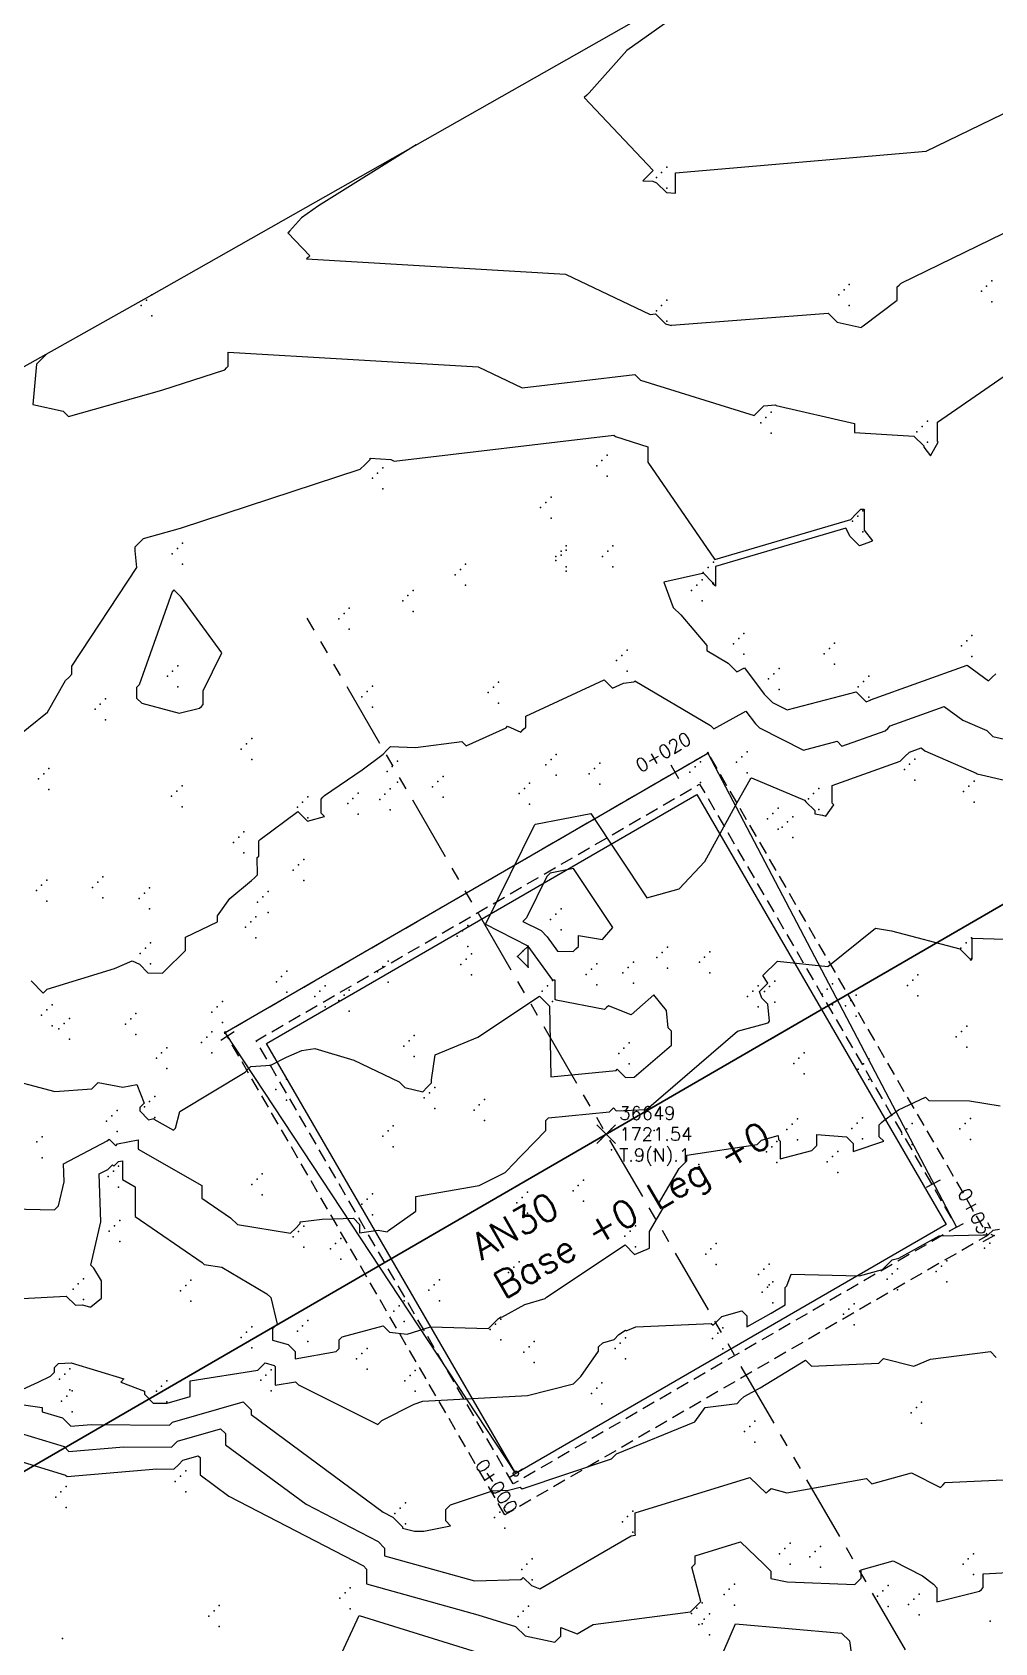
# Model space of a CAD drawing. Header units: metres. Extents: x 419582 to 423558, y 4805372 to 4807539.
# Drawn here: x 421453.68 to 421472.05, y 4806229.82 to 4806260.57 of the extents above; entities that cross this region are included whole.
import ezdxf

# ---------------------------------------------------------------- set-up
doc = ezdxf.new("R2010")
doc.units = ezdxf.units.M
doc.linetypes.add('HIDDEN', pattern=[0.375, 0.25, -0.125])
doc.linetypes.add('PHANTOM', pattern=[2.5, 1.25, -0.25, 0.25, -0.25, 0.25, -0.25])
for name, color, linetype in [('_pieds', 253, 'HIDDEN'), ('C-ROAD-CNTR-N', 92, 'Continuous'), ('C-ROAD-STAN', 11, 'Continuous'), ('C-ROAD-STAN-MAJR', 11, 'Continuous'), ('C-ROAD-STAN-MINR', 11, 'Continuous'), ('C-TINN', 4, 'Continuous'), ('C-TINN-BNDY', 110, 'Continuous'), ('C-TOPO-MAJR', 9, 'Continuous'), ('C-TOPO-MINR', 8, 'Continuous'), ('LS', 7, 'Continuous'), ('V-NODE', 1, 'Continuous'), ('V-NODE-TEXT', 11, 'Continuous')]:
    doc.layers.add(name, color=color, linetype=linetype)
doc.styles.get("Standard").update_dxf_attribs({"font": 'simplex.shx'})

# ---------------------------------------------------------------- blocks, each defined once
blk = doc.blocks.new('AN30 +0 +0')
at = {"linetype": 'PHANTOM', "flags": 128}
for points in [[(0, -11.38231219537556), (0, 11.38231219444424)], [(-11.38231219508452, 0), (11.38231219508452, 0)]]:
    blk.add_lwpolyline(points, dxfattribs=at)
at = {"flags": 128}
blk.add_lwpolyline([(-4.74419642862631, -4.744196427986026), (-4.74419642862631, 4.744196428917348), (4.744196428568102, 4.744196428917348), (4.744196428568102, -4.744196427986026)], close=True, dxfattribs=at)
at = {"layer": 'LS', "insert": (-3.273187459330074, -0.3826382020488381), "char_height": 0.5157699281218149, "width": 9.13591657892082, "attachment_point": 1}
blk.add_mtext('AN30\\PBase +0 Leg +0', dxfattribs=at)
blk = doc.blocks.new('*U67')
at = {"color": 0, "linetype": 'ByBlock', "lineweight": -2, "transparency": 16777216}
for p, q in [((-0.7071067811865476, -0.7071067811865476), (0.7071067811865476, 0.7071067811865476)), ((-0.7071067811865476, 0.7071067811865476), (0.7071067811865476, -0.7071067811865476))]:
    blk.add_line(p, q, dxfattribs=at)
blk = doc.blocks.new('AeccTickTriangle')
at = {"color": 0, "linetype": 'ByBlock', "lineweight": -2}
blk.add_lwpolyline([(3.05311331771918e-16, 0.6666666666666667), (-0.5773502691896256, -0.333333333333333), (0.5773502691896257, -0.3333333333333335)], close=True, dxfattribs=at)
at = {"color": 0, "linetype": 'ByBlock', "lineweight": -2, "const_width": 0.0625}
blk.add_lwpolyline([(-0.03125, 0, 1), (0.03125, 0, 1)], format="xyb", close=True, dxfattribs=at)
blk = doc.blocks.new('AeccTickLine')
blk.add_line((0, -0.5), (0, 0.5))

msp = doc.modelspace()

# ---------------------------------------------------------------- linework, layer by layer
at = {"color": 31, "lineweight": 30, "true_color": 0xffbd7a, "elevation": 1718.013}
msp.add_lwpolyline([(423449.834, 4807399.592), (423130.593, 4807500.114), (421950.92, 4806612.998), (421795.045, 4806430.988), (421305.015, 4806147.038), (421305.015, 4806147.038), (420630.083, 4805770.97), (419765.157, 4805549.54), (419617.356, 4805580.088)], dxfattribs=at)
at = {"layer": '_pieds', "elevation": 1766.457, "flags": 128}
for points in [[(421462.6986308558, 4806232.259528195), (421457.362528193, 4806241.468369145), (421466.5713691438, 4806246.804471808), (421471.9074718065, 4806237.595630857)], [(421462.856200113, 4806232.85131514), (421457.9543151384, 4806241.310799887), (421466.4137998865, 4806246.212684862), (421471.3156848611, 4806237.753200115)]]:
    msp.add_lwpolyline(points, close=True, dxfattribs=at)
at = {"layer": 'C-ROAD-CNTR-N', "color": 92, "linetype": 'Continuous', "lineweight": -3, "flags": 128}
msp.add_lwpolyline([(421462.9087231988, 4806233.048577455), (421457.362528193, 4806241.468369145), (421466.5713691438, 4806246.804471808), (421471.3156848611, 4806237.753200115)], dxfattribs=at)
at = {"layer": 'C-ROAD-STAN', "color": 11, "linetype": 'Continuous', "lineweight": -3}
msp.add_circle((421462.9087231988, 4806233.048577455), 0.05, dxfattribs=at)
at = {"layer": 'C-TINN', "color": 4, "linetype": 'Continuous', "lineweight": -3}
for p in [(421465.79, 4806257.99, 1714.96), (421465.59, 4806257.79, 1714.96), (421465.69, 4806257.89, 1714.96), (421465.79, 4806257.59, 1714.96), (421455.96, 4806255.55, 1716.46), (421469.07, 4806255.55, 1715.8), (421469.17, 4806255.65, 1715.8), (421469.27, 4806255.75, 1715.8), (421471.79, 4806255.62, 1716.35), (421471.89, 4806255.72, 1716.35), (421471.99, 4806255.82, 1716.35), (421455.76, 4806255.35, 1716.46), (421455.86, 4806255.45, 1716.46), (421465.59, 4806255.25, 1715.95), (421465.69, 4806255.35, 1715.95), (421465.79, 4806255.45, 1715.95), (421469.27, 4806255.35, 1715.8), (421471.99, 4806255.42, 1716.35), (421455.96, 4806255.15, 1716.46), (421465.79, 4806255.05, 1715.95), (421467.58, 4806253.11, 1717.08), (421467.68, 4806253.21, 1717.08), (421467.78, 4806253.31, 1717.08), (421470.76, 4806253.14, 1716.94), (421467.78, 4806252.91, 1717.08), (421470.56, 4806252.94, 1716.94), (421470.66, 4806253.04, 1716.94), (421464.65, 4806252.49, 1718.33), (421470.76, 4806252.74, 1716.94), (421460.27, 4806252.15, 1718.09), (421460.37, 4806252.25, 1718.09), (421464.45, 4806252.29, 1718.33), (421464.55, 4806252.39, 1718.33), (421460.17, 4806252.05, 1718.09), (421460.37, 4806251.85, 1718.09), (421464.65, 4806252.09, 1718.33), (421463.48, 4806251.59, 1718.1), (421463.58, 4806251.69, 1718.1), (421463.38, 4806251.49, 1718.1), (421463.58, 4806251.29, 1718.1), (421469.33, 4806251.23, 1718.02), (421469.43, 4806251.33, 1718.02), (421469.53, 4806251.43, 1718.02), (421469.53, 4806251.03, 1718.02), (421456.35, 4806250.61, 1718.11), (421456.45, 4806250.71, 1718.11), (421456.55, 4806250.81, 1718.11), (421463.77, 4806250.66, 1718.35), (421463.87, 4806250.76, 1718.35), (421463.87, 4806250.68, 1718.13), (421464.66, 4806250.66, 1718.68), (421464.76, 4806250.76, 1718.68), (421456.55, 4806250.41, 1718.11), (421461.85, 4806250.31, 1718.09), (421461.95, 4806250.41, 1718.09), (421463.67, 4806250.56, 1718.35), (421463.67, 4806250.48, 1718.13), (421463.77, 4806250.58, 1718.13), (421463.87, 4806250.36, 1718.35), (421464.56, 4806250.56, 1718.68), (421464.76, 4806250.36, 1718.68), (421466.58, 4806250.35, 1718.02), (421466.68, 4806250.45, 1718.02), (421461.75, 4806250.21, 1718.09), (421461.95, 4806250.01, 1718.09), (421463.87, 4806250.28, 1718.13), (421466.36, 4806250.01, 1717.63), (421466.46, 4806250.11, 1717.63), (421466.48, 4806250.25, 1718.02), (421466.68, 4806250.05, 1718.02), (421460.75, 4806249.71, 1718.17), (421460.85, 4806249.81, 1718.17), (421460.95, 4806249.91, 1718.17), (421466.26, 4806249.91, 1717.63), (421466.46, 4806249.71, 1717.63), (421459.63, 4806249.47, 1718.61), (421459.73, 4806249.57, 1718.61), (421460.95, 4806249.51, 1718.17), (421459.53, 4806249.37, 1718.61), (421459.73, 4806249.17, 1718.61), (421467.26, 4806249.09, 1717.69), (421465.03, 4806248.77, 1718.93), (421467.06, 4806248.89, 1717.69), (421467.16, 4806248.99, 1717.69), (421468.89, 4806248.8, 1717.86), (421468.99, 4806248.9, 1717.86), (421471.41, 4806248.85, 1717.79), (421471.51, 4806248.95, 1717.79), (421471.61, 4806249.05, 1717.79), (421456.46, 4806248.47, 1717.77), (421464.83, 4806248.57, 1718.93), (421464.93, 4806248.67, 1718.93), (421467.26, 4806248.69, 1717.69), (421468.79, 4806248.7, 1717.86), (421468.99, 4806248.5, 1717.86), (421471.61, 4806248.65, 1717.79), (421456.26, 4806248.27, 1717.77), (421456.36, 4806248.37, 1717.77), (421462.58, 4806248.16, 1718.76), (421465.03, 4806248.37, 1718.93), (421467.73, 4806248.22, 1717.49), (421467.83, 4806248.32, 1717.49), (421467.93, 4806248.42, 1717.49), (421469.54, 4806248.17, 1717.9), (421469.64, 4806248.27, 1717.9), (421455.08, 4806247.84, 1718.23), (421456.46, 4806248.07, 1717.77), (421459.97, 4806247.88, 1718.84), (421460.07, 4806247.98, 1718.84), (421460.17, 4806248.08, 1718.84), (421462.38, 4806247.96, 1718.76), (421462.48, 4806248.06, 1718.76), (421467.93, 4806248.02, 1717.49), (421469.44, 4806248.07, 1717.9), (421469.64, 4806247.87, 1717.9), (421454.88, 4806247.64, 1718.23), (421454.98, 4806247.74, 1718.23), (421460.17, 4806247.68, 1718.84), (421462.58, 4806247.76, 1718.76), (421455.08, 4806247.44, 1718.23), (421457.77, 4806246.98, 1718.44), (421457.87, 4806247.08, 1718.44), (421457.67, 4806246.88, 1718.44), (421457.87, 4806246.68, 1718.44), (421460.65, 4806246.65, 1719.06), (421463.58, 4806246.68, 1719.27), (421463.68, 4806246.78, 1719.27), (421464.51, 4806246.61, 1719.47), (421466.43, 4806246.64, 1719.58), (421467.12, 4806246.63, 1719.94), (421467.22, 4806246.73, 1719.94), (421467.32, 4806246.83, 1719.94), (421470.52, 4806246.69, 1720.27), (421453.8, 4806246.31, 1718.37), (421453.9, 4806246.41, 1718.37), (421454, 4806246.51, 1718.37), (421460.45, 4806246.45, 1719.06), (421460.55, 4806246.55, 1719.06), (421461.52, 4806246.36, 1719.17), (421463.48, 4806246.58, 1719.27), (421463.68, 4806246.38, 1719.27), (421464.31, 4806246.41, 1719.47), (421464.41, 4806246.51, 1719.47), (421466.23, 4806246.44, 1719.58), (421466.33, 4806246.54, 1719.58), (421467.32, 4806246.43, 1719.94), (421470.32, 4806246.49, 1720.27), (421470.42, 4806246.59, 1720.27), (421454, 4806246.11, 1718.37), (421456.44, 4806246.08, 1718.63), (421456.54, 4806246.18, 1718.63), (421459.9, 4806246.04, 1719.06), (421460.41, 4806246.02, 1719.36), (421460.51, 4806246.12, 1719.36), (421460.65, 4806246.25, 1719.06), (421461.32, 4806246.16, 1719.17), (421461.42, 4806246.26, 1719.17), (421462.97, 4806246.03, 1719.59), (421463.07, 4806246.13, 1719.59), (421463.17, 4806246.23, 1719.59), (421464.51, 4806246.21, 1719.47), (421466.43, 4806246.24, 1719.58), (421468.59, 4806246.03, 1719.95), (421468.69, 4806246.13, 1719.95), (421470.52, 4806246.29, 1720.27), (421471.45, 4806246.07, 1720.19), (421471.55, 4806246.17, 1720.19), (421471.65, 4806246.27, 1720.19), (421456.34, 4806245.98, 1718.63), (421456.54, 4806245.78, 1718.63), (421458.74, 4806245.77, 1718.97), (421458.84, 4806245.87, 1718.97), (421458.94, 4806245.97, 1718.97), (421459.7, 4806245.84, 1719.06), (421459.8, 4806245.94, 1719.06), (421460.31, 4806245.92, 1719.36), (421460.51, 4806245.72, 1719.36), (421461.52, 4806245.96, 1719.17), (421463.17, 4806245.83, 1719.59), (421467.91, 4806245.75, 1720.35), (421468.49, 4806245.93, 1719.95), (421468.69, 4806245.73, 1719.95), (421471.65, 4806245.87, 1720.19), (421458.94, 4806245.57, 1718.97), (421459.9, 4806245.64, 1719.06), (421467.71, 4806245.55, 1720.35), (421467.81, 4806245.65, 1720.35), (421467.99, 4806245.39, 1720.26), (421468.09, 4806245.49, 1720.26), (421468.19, 4806245.59, 1720.26), (421457.52, 4806245.1, 1718.87), (421457.62, 4806245.2, 1718.87), (421457.72, 4806245.3, 1718.87), (421467.91, 4806245.35, 1720.35), (421468.19, 4806245.19, 1720.26), (421457.72, 4806244.9, 1718.87), (421458.86, 4806244.77, 1719.35), (421458.66, 4806244.57, 1719.35), (421458.76, 4806244.67, 1719.35), (421453.76, 4806244.18, 1718.47), (421453.86, 4806244.28, 1718.47), (421453.96, 4806244.38, 1718.47), (421454.83, 4806244.24, 1718.55), (421454.93, 4806244.34, 1718.55), (421455.03, 4806244.44, 1718.55), (421455.92, 4806244.23, 1718.71), (421458.18, 4806244.16, 1719.1), (421458.86, 4806244.37, 1719.35), (421453.96, 4806243.98, 1718.47), (421455.03, 4806244.04, 1718.55), (421455.72, 4806244.03, 1718.71), (421455.82, 4806244.13, 1718.71), (421457.98, 4806243.96, 1719.1), (421458.08, 4806244.06, 1719.1), (421455.92, 4806243.83, 1718.71), (421457.85, 4806243.58, 1719.12), (421457.95, 4806243.68, 1719.12), (421458.18, 4806243.76, 1719.1), (421463.57, 4806243.63, 1721.73), (421463.67, 4806243.73, 1721.73), (421463.77, 4806243.83, 1721.73), (421457.75, 4806243.48, 1719.12), (421457.95, 4806243.28, 1719.12), (421461.79, 4806243.31, 1719.54), (421461.89, 4806243.41, 1719.54), (421461.99, 4806243.51, 1719.54), (421463.77, 4806243.43, 1721.73), (421471.6, 4806243.28, 1720.99), (421455.74, 4806242.98, 1718.93), (421455.84, 4806243.08, 1718.93), (421455.94, 4806243.18, 1718.93), (421461.99, 4806243.11, 1719.54), (421462.06, 4806242.97, 1719.6), (421462.94, 4806242.92, 1720), (421463.04, 4806243.02, 1720), (421463.14, 4806243.12, 1720), (421465.7, 4806243, 1720.23), (421465.8, 4806243.1, 1720.23), (421466.61, 4806243.01, 1720.48), (421471.4, 4806243.08, 1720.99), (421471.5, 4806243.18, 1720.99), (421455.94, 4806242.78, 1718.93), (421458.54, 4806242.64, 1719.32), (421460.27, 4806242.63, 1719.74), (421460.37, 4806242.73, 1719.74), (421460.47, 4806242.83, 1719.74), (421461.86, 4806242.77, 1719.6), (421461.96, 4806242.87, 1719.6), (421463.14, 4806242.72, 1720), (421464.35, 4806242.68, 1720.23), (421464.45, 4806242.78, 1720.23), (421465.05, 4806242.71, 1720.46), (421465.15, 4806242.81, 1720.46), (421465.6, 4806242.9, 1720.23), (421465.8, 4806242.7, 1720.23), (421466.41, 4806242.81, 1720.48), (421466.51, 4806242.91, 1720.48), (421471.6, 4806242.88, 1720.99), (421458.34, 4806242.44, 1719.32), (421458.44, 4806242.54, 1719.32), (421459.27, 4806242.36, 1719.65), (421460.47, 4806242.43, 1719.74), (421462.06, 4806242.57, 1719.6), (421463.51, 4806242.36, 1719.98), (421463.61, 4806242.46, 1719.98), (421464.25, 4806242.58, 1720.23), (421464.45, 4806242.38, 1720.23), (421464.95, 4806242.61, 1720.46), (421465.15, 4806242.41, 1720.46), (421466.61, 4806242.61, 1720.48), (421467.53, 4806242.36, 1720.84), (421467.75, 4806242.35, 1721.12), (421467.85, 4806242.45, 1721.12), (421468.95, 4806242.4, 1721.1), (421470.38, 4806242.37, 1721.38), (421470.48, 4806242.47, 1721.38), (421470.58, 4806242.57, 1721.38), (421454.06, 4806242, 1719.17), (421457.31, 4806242.06, 1719.29), (421458.54, 4806242.24, 1719.32), (421459.07, 4806242.16, 1719.65), (421459.17, 4806242.26, 1719.65), (421459.53, 4806242.08, 1719.72), (421459.63, 4806242.18, 1719.72), (421459.73, 4806242.28, 1719.72), (421463.41, 4806242.26, 1719.98), (421463.61, 4806242.06, 1719.98), (421467.33, 4806242.16, 1720.84), (421467.43, 4806242.26, 1720.84), (421467.65, 4806242.25, 1721.12), (421467.85, 4806242.05, 1721.12), (421468.75, 4806242.2, 1721.1), (421468.85, 4806242.3, 1721.1), (421468.95, 4806242, 1721.1), (421469.3, 4806242.08, 1721.27), (421469.4, 4806242.18, 1721.27), (421470.58, 4806242.17, 1721.38), (421453.86, 4806241.8, 1719.17), (421453.96, 4806241.9, 1719.17), (421454.39, 4806241.74, 1719.54), (421455.56, 4806241.73, 1719.32), (421455.66, 4806241.83, 1719.32), (421457.11, 4806241.86, 1719.29), (421457.21, 4806241.96, 1719.29), (421459.27, 4806241.96, 1719.65), (421459.73, 4806241.88, 1719.72), (421467.53, 4806241.96, 1720.84), (421469.2, 4806241.98, 1721.27), (421469.4, 4806241.78, 1721.27), (421454.06, 4806241.6, 1719.17), (421454.19, 4806241.54, 1719.54), (421454.29, 4806241.64, 1719.54), (421455.46, 4806241.63, 1719.32), (421455.66, 4806241.43, 1719.32), (421457.11, 4806241.48, 1719.75), (421457.31, 4806241.66, 1719.29), (421460.97, 4806241.41, 1719.83), (421471.31, 4806241.39, 1721.45), (421471.41, 4806241.49, 1721.45), (421471.51, 4806241.59, 1721.45), (421454.39, 4806241.34, 1719.54), (421456.15, 4806241.08, 1719.7), (421456.25, 4806241.18, 1719.7), (421456.91, 4806241.28, 1719.75), (421457.01, 4806241.38, 1719.75), (421457.11, 4806241.08, 1719.75), (421460.77, 4806241.21, 1719.83), (421460.87, 4806241.31, 1719.83), (421464.97, 4806241.17, 1719.59), (421465.07, 4806241.27, 1719.59), (421468.41, 4806241.08, 1721.41), (421471.51, 4806241.19, 1721.45), (421456.05, 4806240.98, 1719.7), (421456.25, 4806240.78, 1719.7), (421460.97, 4806241.01, 1719.83), (421464.87, 4806241.07, 1719.59), (421465.07, 4806240.87, 1719.59), (421468.21, 4806240.88, 1721.41), (421468.31, 4806240.98, 1721.41), (421469.44, 4806240.77, 1721.48), (421469.54, 4806240.87, 1721.48), (421469.64, 4806240.97, 1721.48), (421458.43, 4806240.48, 1720.23), (421458.53, 4806240.58, 1720.23), (421468.41, 4806240.68, 1721.41), (421469.64, 4806240.57, 1721.48), (421456.02, 4806240.25, 1719.94), (421458.33, 4806240.38, 1720.23), (421458.53, 4806240.18, 1720.23), (421461.16, 4806240.22, 1720.03), (421461.26, 4806240.32, 1720.03), (421461.36, 4806240.42, 1720.03), (421462.31, 4806240.19, 1720.4), (421455.2, 4806239.88, 1720.3), (421455.3, 4806239.98, 1720.3), (421455.82, 4806240.05, 1719.94), (421455.92, 4806240.15, 1719.94), (421456.02, 4806239.85, 1719.94), (421461.36, 4806240.02, 1720.03), (421462.11, 4806239.99, 1720.4), (421462.21, 4806240.09, 1720.4), (421455.1, 4806239.78, 1720.3), (421455.3, 4806239.58, 1720.3), (421460.47, 4806239.59, 1720.21), (421460.57, 4806239.69, 1720.21), (421462.31, 4806239.79, 1720.4), (421464.73, 4806239.63, 1721.54), (421465.55, 4806239.6, 1721.65), (421468.08, 4806239.62, 1721.72), (421468.18, 4806239.72, 1721.72), (421468.28, 4806239.82, 1721.72), (421469.32, 4806239.64, 1721.82), (421469.42, 4806239.74, 1721.82), (421469.52, 4806239.84, 1721.82), (421470.37, 4806239.63, 1722.24), (421470.47, 4806239.73, 1722.24), (421471.38, 4806239.63, 1722.18), (421471.48, 4806239.73, 1722.18), (421471.58, 4806239.83, 1722.18), (421453.77, 4806239.38, 1720.4), (421453.87, 4806239.48, 1720.4), (421460.37, 4806239.49, 1720.21), (421460.57, 4806239.29, 1720.21), (421464.53, 4806239.43, 1721.54), (421464.63, 4806239.53, 1721.54), (421464.73, 4806239.23, 1721.54), (421465.35, 4806239.4, 1721.65), (421465.45, 4806239.5, 1721.65), (421467.79, 4806239.29, 1722.05), (421467.89, 4806239.39, 1722.05), (421468.28, 4806239.42, 1721.72), (421469.52, 4806239.44, 1721.82), (421470.27, 4806239.53, 1722.24), (421470.47, 4806239.33, 1722.24), (421471.58, 4806239.43, 1722.18), (421453.87, 4806239.08, 1720.4), (421465.55, 4806239.2, 1721.65), (421466.4, 4806238.95, 1722.13), (421467.69, 4806239.19, 1722.05), (421467.89, 4806238.99, 1722.05), (421468.85, 4806239, 1722.3), (421468.95, 4806239.1, 1722.3), (421469.05, 4806239.2, 1722.3), (421455.13, 4806238.72, 1722.25), (421455.23, 4806238.82, 1722.25), (421455.33, 4806238.92, 1722.25), (421457.97, 4806238.67, 1720.25), (421458.07, 4806238.77, 1720.25), (421464.2, 4806238.65, 1721.81), (421466.2, 4806238.75, 1722.13), (421466.3, 4806238.85, 1722.13), (421469.05, 4806238.8, 1722.3), (421455.33, 4806238.52, 1722.25), (421457.87, 4806238.57, 1720.25), (421458.07, 4806238.37, 1720.25), (421460.17, 4806238.39, 1720.85), (421463.03, 4806238.32, 1721.35), (421463.13, 4806238.42, 1721.35), (421464, 4806238.45, 1721.81), (421464.1, 4806238.55, 1721.81), (421466.4, 4806238.55, 1722.13), (421459.97, 4806238.19, 1720.85), (421460.07, 4806238.29, 1720.85), (421462.93, 4806238.22, 1721.35), (421463.13, 4806238.02, 1721.35), (421464.2, 4806238.25, 1721.81), (421455.25, 4806237.78, 1722.23), (421455.35, 4806237.88, 1722.23), (421458.86, 4806237.77, 1721.07), (421460.17, 4806237.99, 1720.85), (421465.19, 4806237.78, 1721.9), (421455.15, 4806237.68, 1722.23), (421455.35, 4806237.48, 1722.23), (421458.66, 4806237.57, 1721.07), (421458.76, 4806237.67, 1721.07), (421459.47, 4806237.44, 1721.22), (421459.57, 4806237.54, 1721.22), (421464.99, 4806237.58, 1721.9), (421465.09, 4806237.68, 1721.9), (421466.73, 4806237.44, 1722.4), (421471.95, 4806237.45, 1723.07), (421458.86, 4806237.37, 1721.07), (421459.37, 4806237.34, 1721.22), (421459.57, 4806237.14, 1721.22), (421462.97, 4806237.09, 1721.62), (421465.19, 4806237.38, 1721.9), (421466.53, 4806237.24, 1722.4), (421466.63, 4806237.34, 1722.4), (421471.13, 4806237.11, 1723.21), (421471.85, 4806237.35, 1723.07), (421454.66, 4806236.77, 1721.91), (421462.77, 4806236.89, 1721.62), (421462.87, 4806236.99, 1721.62), (421466.73, 4806237.04, 1722.4), (421467.54, 4806236.85, 1722.77), (421467.64, 4806236.95, 1722.77), (421467.74, 4806237.05, 1722.77), (421470.09, 4806236.86, 1723.07), (421470.19, 4806236.96, 1723.07), (421470.93, 4806236.91, 1723.21), (421471.03, 4806237.01, 1723.21), (421454.46, 4806236.57, 1721.91), (421454.56, 4806236.67, 1721.91), (421456.51, 4806236.54, 1722.4), (421456.61, 4806236.64, 1722.4), (421456.71, 4806236.74, 1722.4), (421461.25, 4806236.55, 1721.47), (421461.35, 4806236.65, 1721.47), (421461.45, 4806236.75, 1721.47), (421462.97, 4806236.69, 1721.62), (421467.61, 4806236.51, 1722.86), (421467.71, 4806236.61, 1722.86), (421467.74, 4806236.65, 1722.77), (421467.81, 4806236.71, 1722.86), (421469.99, 4806236.76, 1723.07), (421470.19, 4806236.56, 1723.07), (421471.13, 4806236.71, 1723.21), (421454.66, 4806236.37, 1721.91), (421456.71, 4806236.34, 1722.4), (421460.68, 4806236.25, 1721.69), (421460.78, 4806236.35, 1721.69), (421461.45, 4806236.35, 1721.47), (421467.81, 4806236.31, 1722.86), (421469.26, 4806236.19, 1723.66), (421469.36, 4806236.29, 1723.66), (421457.87, 4806235.85, 1722.54), (421458.84, 4806235.87, 1721.35), (421458.94, 4806235.97, 1721.35), (421460.58, 4806236.15, 1721.69), (421460.78, 4806235.95, 1721.69), (421462.52, 4806235.9, 1722.02), (421462.62, 4806236, 1722.02), (421469.16, 4806236.09, 1723.66), (421469.36, 4806235.89, 1723.66), (421457.67, 4806235.65, 1722.54), (421457.77, 4806235.75, 1722.54), (421458.74, 4806235.77, 1721.35), (421458.94, 4806235.57, 1721.35), (421462.42, 4806235.8, 1722.02), (421462.62, 4806235.6, 1722.02), (421463.26, 4806235.57, 1722.65), (421465, 4806235.64, 1723.09), (421466.66, 4806235.63, 1723.13), (421466.76, 4806235.73, 1723.13), (421466.86, 4806235.83, 1723.13), (421457.87, 4806235.45, 1722.54), (421459.87, 4806235.24, 1722.47), (421459.97, 4806235.34, 1722.47), (421460.07, 4806235.44, 1722.47), (421463.06, 4806235.37, 1722.65), (421463.16, 4806235.47, 1722.65), (421464.8, 4806235.44, 1723.09), (421464.9, 4806235.54, 1723.09), (421465, 4806235.24, 1723.09), (421466.86, 4806235.43, 1723.13), (421454.3, 4806234.95, 1723.1), (421454.4, 4806235.05, 1723.1), (421458.14, 4806234.93, 1723.21), (421458.24, 4806235.03, 1723.21), (421460.07, 4806235.04, 1722.47), (421460.99, 4806235.02, 1722.89), (421463.26, 4806235.17, 1722.65), (421454.2, 4806234.85, 1723.1), (421454.4, 4806234.65, 1723.1), (421454.44, 4806234.63, 1723.42), (421456.05, 4806234.62, 1722.93), (421456.15, 4806234.72, 1722.93), (421456.25, 4806234.82, 1722.93), (421458.04, 4806234.83, 1723.21), (421458.24, 4806234.63, 1723.21), (421460.79, 4806234.82, 1722.89), (421460.89, 4806234.92, 1722.89), (421460.99, 4806234.62, 1722.89), (421464.45, 4806234.68, 1723.16), (421464.55, 4806234.78, 1723.16), (421454.24, 4806234.43, 1723.42), (421454.34, 4806234.53, 1723.42), (421456.25, 4806234.42, 1722.93), (421464.35, 4806234.58, 1723.16), (421464.55, 4806234.38, 1723.16), (421470.65, 4806234.41, 1724.44), (421454.44, 4806234.23, 1723.42), (421467.47, 4806234.05, 1724.45), (421470.45, 4806234.21, 1724.44), (421470.55, 4806234.31, 1724.44), (421470.65, 4806234.01, 1724.44), (421467.27, 4806233.85, 1724.45), (421467.37, 4806233.95, 1724.45), (421467.47, 4806233.65, 1724.45), (421456.61, 4806233.1, 1726.56), (421454.33, 4806232.8, 1726.4), (421456.41, 4806232.9, 1726.56), (421456.51, 4806233, 1726.56), (421454.13, 4806232.6, 1726.4), (421454.23, 4806232.7, 1726.4), (421456.61, 4806232.7, 1726.56), (421460.8, 4806232.49, 1723.85), (421454.33, 4806232.4, 1726.4), (421460.6, 4806232.29, 1723.85), (421460.7, 4806232.39, 1723.85), (421462.5, 4806232.21, 1724.18), (421462.6, 4806232.31, 1724.18), (421462.7, 4806232.41, 1724.18), (421465.04, 4806232.23, 1724.96), (421465.14, 4806232.33, 1724.96), (421460.8, 4806232.09, 1723.85), (421462.7, 4806232.01, 1724.18), (421464.94, 4806232.13, 1724.96), (421465.14, 4806231.93, 1724.96), (421468.04, 4806231.62, 1725.65), (421468.14, 4806231.72, 1725.65), (421468.62, 4806231.56, 1725.58), (421468.72, 4806231.66, 1725.58), (421463.12, 4806231.32, 1724.8), (421463.22, 4806231.42, 1724.8), (421467.94, 4806231.52, 1725.65), (421468.14, 4806231.32, 1725.65), (421468.52, 4806231.46, 1725.58), (421468.72, 4806231.26, 1725.58), (421471.44, 4806231.32, 1725.67), (421471.54, 4806231.42, 1725.67), (421471.64, 4806231.52, 1725.67), (421463.02, 4806231.22, 1724.8), (421463.22, 4806231.02, 1724.8), (421467.08, 4806230.94, 1726.66), (421471.64, 4806231.12, 1725.67), (421459.55, 4806230.67, 1726.89), (421459.65, 4806230.77, 1726.89), (421459.75, 4806230.87, 1726.89), (421466.88, 4806230.74, 1726.66), (421466.98, 4806230.84, 1726.66), (421469.81, 4806230.71, 1726.28), (421469.91, 4806230.81, 1726.28), (421470.01, 4806230.91, 1726.28), (421470.5, 4806230.65, 1726.16), (421470.6, 4806230.75, 1726.16), (421457.05, 4806230.33, 1726.73), (421457.15, 4806230.43, 1726.73), (421457.25, 4806230.53, 1726.73), (421459.75, 4806230.47, 1726.89), (421462.95, 4806230.32, 1725.72), (421463.05, 4806230.42, 1725.72), (421463.15, 4806230.52, 1725.72), (421466.26, 4806230.38, 1726.02), (421466.36, 4806230.48, 1726.02), (421466.46, 4806230.58, 1726.02), (421466.6, 4806230.37, 1726.47), (421467.08, 4806230.54, 1726.66), (421470.01, 4806230.51, 1726.28), (421470.4, 4806230.55, 1726.16), (421470.6, 4806230.35, 1726.16), (421457.25, 4806230.13, 1726.73), (421463.15, 4806230.12, 1725.72), (421466.4, 4806230.17, 1726.47), (421466.46, 4806230.18, 1726.02), (421466.5, 4806230.27, 1726.47), (421471.96, 4806230.23, 1726.6), (421454.26, 4806229.9, 1726.47), (421466.6, 4806229.97, 1726.47)]:
    msp.add_point(p, dxfattribs=at)
at = {"layer": 'C-TINN-BNDY', "color": 110, "linetype": 'Continuous', "lineweight": -3, "flags": 128}
msp.add_lwpolyline([(421193.45, 4806114.76), (421316.74, 4806181.07), (421324.23, 4806185.31), (421416.34, 4806233.29), (421455.96, 4806255.55), (421534.88, 4806300.35), (421936.98, 4806642.67), (421937.08, 4806642.77), (421937.18, 4806642.87), (421963.15, 4806666.69), (422251.15, 4806867.33), (422367.39, 4806957.21), (422449.57, 4807014.1), (422473.63, 4807031.8), (422600.66, 4807130.15), (422687.35, 4807196.06), (422733.46, 4807229.97)], dxfattribs=at)
at = {"layer": 'C-TOPO-MAJR', "color": 9, "linetype": 'Continuous', "lineweight": -3, "flags": 128}
for points, elevation in [([(421466.0666787004, 4806260.952527076), (421465.0278143134, 4806260.218046421), (421464.305488959, 4806259.40955836), (421464.2594321767, 4806259.363501578), (421464.2133753943, 4806259.317444795), (421465.5278666667, 4806257.924933334), (421465.4305333333, 4806257.827599999), (421465.3332000001, 4806257.730266667), (421465.5232907349, 4806257.719201278), (421465.59, 4806257.687373738), (421465.5940404041, 4806257.691414141), (421465.7859595959, 4806257.499494949), (421465.79, 4806257.503535354), (421465.9461904762, 4806257.492857142), (421465.950952381, 4806257.497619048), (421465.9557142857, 4806257.502380952), (421465.9557142857, 4806257.883333334), (421470.7393227092, 4806258.293426295), (421472.8238235294, 4806259.309705882), (421472.9120588235, 4806259.221470589), (421474.0614935065, 4806259.665844156), (421475.731391129, 4806258.737862904), (421483.7095196507, 4806262.693864629)], 1715), ([(421453.0084615385, 4806240.633846154), (421454.1118604651, 4806240.345116279), (421454.8197368421, 4806240.395789473), (421454.8802631579, 4806240.456315789), (421454.9407894737, 4806240.516842105), (421455.4102040816, 4806240.423877551), (421455.675, 4806240.48), (421455.8166666667, 4806240.121666667), (421455.7333333333, 4806240.038333333), (421455.7333333333, 4806239.971666667), (421455.9, 4806239.805), (421456.0020779221, 4806239.825844156), (421456.0020779221, 4806239.815454545), (421456.3780645161, 4806239.602258064), (421456.3974193548, 4806239.621612903), (421456.4167741936, 4806239.640967742), (421456.4979310345, 4806239.959655172), (421457.7454166667, 4806240.715416667), (421457.7975, 4806240.7675), (421457.8495833334, 4806240.819583333), (421458.2314893617, 4806240.844255319), (421458.5325274725, 4806240.99956044), (421458.8234482759, 4806241.12724138), (421459.0711764706, 4806241.166274509), (421459.818, 4806240.94225), (421460.6805263158, 4806240.53), (421460.7910526316, 4806240.419473684), (421461.1315, 4806240.3385), (421461.2165, 4806240.4235), (421461.3015, 4806240.5085), (421461.3015, 4806240.5685), (421461.3696491228, 4806241.046140351), (421462.185, 4806241.380000001), (421463.3576190476, 4806242.161428572), (421463.5480952381, 4806241.97095238), (421463.5741975309, 4806240.624567902), (421464.8195384615, 4806240.746205129), (421464.8405641026, 4806240.76723077), (421464.9985128205, 4806240.609282051), (421465.1655339806, 4806240.61723301), (421465.87688, 4806241.22752), (421465.87688, 4806241.49632), (421465.81128, 4806241.561919999), (421465.7794382023, 4806241.887303371), (421465.53765625, 4806242.18609375), (421465.1077011494, 4806241.807241379), (421464.6728125, 4806241.981093749), (421464.636875, 4806241.94515625), (421464.6009375, 4806241.90921875), (421463.6772, 4806242.0856), (421463.6612, 4806242.1016), (421463.6612, 4806242.4696), (421463.6118285714, 4806242.471085714), (421463.14, 4806243.12), (421462.3218721461, 4806243.53520548), (421462.3428767123, 4806243.556210046), (421463.2657943925, 4806245.427663552), (421463.284953271, 4806245.44682243), (421464.336460177, 4806245.651858407), (421465.4096052632, 4806244.04118421), (421466.0229230769, 4806244.211076923), (421466.514, 4806244.732666667), (421467.1281818182, 4806245.863636363), (421467.3770731707, 4806246.301219512), (421467.3917073171, 4806246.315853658), (421467.4063414634, 4806246.330487804), (421468.4175, 4806245.9075), (421468.4416129032, 4806245.87516129), (421468.6093548387, 4806245.707419355), (421468.6093548387, 4806245.642903226), (421468.7560839161, 4806245.61951049), (421468.8202884615, 4806245.602596154), (421468.9759375, 4806245.817500001), (421468.9446875, 4806245.848750001), (421468.9446875, 4806246.18625), (421470.2425316456, 4806246.64721519), (421470.3311392405, 4806246.735822785), (421470.4197468355, 4806246.82443038), (421470.6386693548, 4806246.903387098), (421470.7141013825, 4806246.848018434), (421471.6890909091, 4806246.423636363), (421471.7072727273, 4806246.405454545), (421473.3542990654, 4806246.028691588)], 1720), ([(421453.2423890785, 4806233.885358362), (421454.2877181208, 4806233.565771812), (421454.3816778524, 4806233.471812081), (421455.4312738854, 4806233.560764331), (421456.3412396694, 4806233.553223141), (421456.3982644628, 4806233.610247934), (421456.4552892562, 4806233.667272727), (421457.2759104478, 4806233.90561194), (421457.3690447761, 4806233.812477612), (421457.3690447761, 4806233.598746269), (421458.9068265682, 4806232.46398524), (421460.2784539473, 4806231.752828947), (421460.4027960526, 4806231.628486842), (421460.4027960526, 4806231.477171052), (421462.1221925134, 4806231.001497326), (421463.0047826087, 4806231.024347826), (421463.0265217391, 4806231.046086957), (421463.0482608696, 4806231.067826087), (421463.2047826087, 4806230.911304347), (421463.3632624113, 4806230.848368794), (421465.11088, 4806231.86216), (421465.1822641509, 4806231.871509434), (421465.1860377358, 4806231.875283019), (421465.1898113207, 4806231.879056604), (421465.1832941177, 4806231.904352941), (421465.1856470588, 4806231.906705882), (421465.1856470588, 4806232.297294118), (421467.3729411765, 4806232.975565611), (421467.6854166667, 4806232.67375), (421467.73125, 4806232.719583333), (421467.7770833333, 4806232.765416667), (421468.0784070796, 4806232.681415929), (421469.6001754386, 4806232.957368421), (421469.7019298245, 4806232.855614035), (421470.4552173913, 4806233.066521739), (421471.0096747968, 4806232.785284553), (421471.0552032521, 4806232.830813008), (421471.1007317074, 4806232.876341463), (421472.6244897959, 4806232.948877551)], 1725)]:
    msp.add_lwpolyline(points, dxfattribs=dict(at, elevation=elevation))
at = {"layer": 'C-TOPO-MAJR', "color": 9, "linetype": 'Continuous', "lineweight": -3, "elevation": 1720, "flags": 128}
msp.add_lwpolyline([(421463.14, 4806242.72), (421463.14, 4806243.12), (421463.04, 4806243.02), (421462.94, 4806242.92), (421463.14, 4806242.72)], close=True, dxfattribs=at)
at = {"layer": 'C-TOPO-MINR', "color": 8, "linetype": 'Continuous', "lineweight": -3, "flags": 128}
for points, elevation in [([(421461.009123783, 4806258.416203059), (421459.1442960289, 4806257.252166064), (421458.8169825919, 4806257.020754352), (421458.5894006309, 4806256.766025237), (421458.5748895899, 4806256.751514195), (421458.5603785489, 4806256.737003154), (421458.9745333333, 4806256.298266667), (421458.9438666667, 4806256.2676), (421458.9132, 4806256.236933333), (421463.8555591055, 4806255.949233226), (421465.4680373832, 4806255.179906542), (421465.5702521009, 4806255.192016806), (421465.7660504201, 4806254.996218488), (421465.8692035398, 4806254.964159292), (421465.8736283185, 4806254.968584071), (421465.8780530973, 4806254.97300885), (421468.8684375, 4806255.2), (421469.0371875, 4806255.03125), (421469.4963157895, 4806254.927192982), (421469.5138596491, 4806254.944736842), (421469.5314035088, 4806254.962280702), (421470.1863636363, 4806255.448181818), (421470.1863636363, 4806255.702727273), (421470.2227272727, 4806255.739090909), (421470.2590909091, 4806255.775454545), (421472.2061764706, 4806256.724738562)], 1716), ([(421453.9510985916, 4806254.421323944), (421453.8561690141, 4806254.326394366), (421453.7612394366, 4806254.231464788), (421453.6922613066, 4806253.458643216), (421454.2737614679, 4806253.333669725), (421454.3746788991, 4806253.232752294), (421456.1530909091, 4806253.729636364), (421457.3547239264, 4806254.123006135), (421457.3878527607, 4806254.15613497), (421457.4209815951, 4806254.189263804), (421457.4209815951, 4806254.456748466), (421462.1878274761, 4806254.179265176), (421463.0287850467, 4806253.778037383), (421465.1752941177, 4806254.032352941), (421465.2870588235, 4806253.920588235), (421467.4532743363, 4806253.247345133), (421467.5461946903, 4806253.340265486), (421467.6391150443, 4806253.43318584), (421467.860625, 4806253.449999999), (421467.873125, 4806253.4375), (421469.3685714286, 4806253.098571429), (421469.3685714286, 4806252.927142858), (421470.5027777778, 4806252.856111111), (421470.6916666667, 4806252.667222222), (421470.6916666667, 4806252.645), (421470.82, 4806252.479529412), (421470.9622680413, 4806252.736907217), (421470.9498969072, 4806252.749278351), (421470.9498969072, 4806253.124536082), (421472.7566666667, 4806254.365833333)], 1717), ([(421453.2452, 4806246.9984), (421453.9713114754, 4806247.587213115), (421454.3165, 4806248.188166667), (421454.3781666667, 4806248.249833333), (421454.4398333333, 4806248.3115), (421454.4398333333, 4806248.464833333), (421455.67625, 4806250.34875), (421455.6448214286, 4806250.663035714), (421455.6448214286, 4806250.741607144), (421455.7251785714, 4806250.821964285), (421455.8055357143, 4806250.902321428), (421456.5106666667, 4806251.099333333), (421459.9375460123, 4806252.221165644), (421460.0320245399, 4806252.315644172), (421460.1265030675, 4806252.410122699), (421460.1265030675, 4806252.432208589), (421460.5200958466, 4806252.409297124), (421460.5895327103, 4806252.376168224), (421464.7803361345, 4806252.872689076), (421464.8080672269, 4806252.844957983), (421465.42352, 4806252.65368), (421465.42352, 4806252.35928), (421466.6991489361, 4806250.506595745), (421466.7034042553, 4806250.502340426), (421469.2970212766, 4806251.265744681), (421469.394893617, 4806251.363617022), (421469.4927659575, 4806251.461489362), (421469.5490740741, 4806251.457962963), (421469.5527777778, 4806251.454259259), (421469.5527777778, 4806251.061666667), (421469.7108695653, 4806250.857826088), (421469.7021739131, 4806250.849130435), (421469.6934782609, 4806250.840434783), (421469.4625, 4806250.76375), (421469.2875, 4806250.938750001), (421469.2045454546, 4806251.100303031), (421466.7151515151, 4806250.367575758), (421466.7151515151, 4806249.991818181), (421466.6687179487, 4806250.032564103), (421466.6635897436, 4806250.047948718), (421466.6687179487, 4806250.053076923), (421466.4789743589, 4806250.242820513), (421466.4738461538, 4806250.237692308), (421466.4687179487, 4806250.232564103), (421465.7314285715, 4806250.068571429), (421465.9099230769, 4806249.585538462), (421466.053, 4806249.442461538), (421466.5525, 4806248.859999999), (421466.5525, 4806248.76), (421466.9566666667, 4806248.52095238), (421467.1238624339, 4806248.353756614), (421467.2682666667, 4806248.433733334), (421467.6446530612, 4806247.930653061), (421467.8030204081, 4806247.772285714), (421468.0875609756, 4806247.628170731), (421469.4034146342, 4806247.975365854), (421469.5936585366, 4806247.785121951), (421469.6686919832, 4806247.811772152), (421469.6729113924, 4806247.815991561), (421469.6771308017, 4806247.820210971), (421471.5177016129, 4806248.484032258), (421471.9283870968, 4806248.182580645), (421471.9961290322, 4806248.25032258), (421472.0638709678, 4806248.318064516)], 1718), ([(421453.6604761905, 4806242.458571429), (421453.8915277778, 4806242.223472223), (421453.9679166666, 4806242.299861111), (421455.25, 4806242.694166667), (421455.5850819672, 4806242.837704918), (421455.7256410256, 4806242.773589744), (421455.8897435897, 4806242.60948718), (421456.1675, 4806242.601111111), (421456.1869444444, 4806242.620555555), (421456.2063888889, 4806242.640000001), (421456.6068421053, 4806243.037894737), (421456.6068421053, 4806243.290526316), (421457.2143902439, 4806243.582439025), (421457.2143902439, 4806243.699512196), (421457.4517948718, 4806244.02923077), (421457.8669565217, 4806244.368695652), (421457.9234782609, 4806244.425217391), (421457.98, 4806244.481739131), (421457.9745833333, 4806244.810625), (421458.0016666666, 4806244.837708334), (421458.0016666666, 4806245.129375), (421458.02875, 4806245.156458333), (421458.7494736842, 4806245.691052631), (421458.9336842105, 4806245.506842106), (421459.26, 4806245.593333334), (421459.1933333334, 4806245.66), (421459.1933333334, 4806245.926666667), (421459.2266666667, 4806245.96), (421459.26, 4806245.993333333), (421459.9736363636, 4806246.487272727), (421460.3736363637, 4806246.785454545), (421460.4463636364, 4806246.858181818), (421460.5190909091, 4806246.930909091), (421460.996, 4806246.912), (421461.8765853659, 4806247.023414634), (421461.9595121951, 4806246.940487805), (421462.721686747, 4806247.288674698), (421462.7506024097, 4806247.317590361), (421463.0035294117, 4806247.204705882), (421463.0505882353, 4806247.251764705), (421463.0976470588, 4806247.29882353), (421463.0976470588, 4806247.510588235), (421464.5932352941, 4806248.201470588), (421464.7520588235, 4806248.042647059), (421464.9625925926, 4806248.141851852), (421465.1592307693, 4806248.162153847), (421465.17, 4806248.172923077), (421465.1807692308, 4806248.183692308), (421466.6233333334, 4806247.33047619), (421466.6847089947, 4806247.269100529), (421467.2949333334, 4806247.607066667), (421467.4773061224, 4806247.363306123), (421467.5540408163, 4806247.286571428), (421468.396504065, 4806246.859878048), (421469.0375609756, 4806247.029024391), (421469.1302439024, 4806246.936341464), (421469.9556118143, 4806247.229493671), (421470.0020253165, 4806247.275907173), (421470.0484388186, 4806247.322320675), (421471.0781854839, 4806247.693709678), (421471.4329953917, 4806247.43327189), (421471.8948325359, 4806247.232248804), (421472.008708134, 4806247.118373206), (421472.7888785047, 4806246.939906542)], 1719), ([(421452.4551851852, 4806238.124444445), (421454.1044370861, 4806238.082649007), (421454.1441721854, 4806238.122384106), (421454.1839072848, 4806238.162119205), (421454.2896721311, 4806238.620983606), (421454.2786486486, 4806238.963243243), (421455.1107692308, 4806239.39948718), (421455.1466666667, 4806239.435384615), (421455.2748717949, 4806239.307179487), (421455.3107692308, 4806239.343076923), (421455.7033766234, 4806239.423246753), (421455.7033766234, 4806239.239696969), (421456.9175, 4806238.55125), (421456.9154545455, 4806238.308636364), (421457.4653488372, 4806237.931627907), (421457.5955813954, 4806237.801395349), (421458.6096341463, 4806237.638292683), (421458.701097561, 4806237.729756097), (421458.7925609756, 4806237.821219511), (421458.7925609756, 4806237.855365853), (421459.2131818181, 4806237.903636363), (421459.8078378378, 4806237.926486487), (421459.9267567567, 4806237.807567568), (421459.9267567567, 4806237.645405405), (421460.2789285714, 4806237.697142857), (421460.4554838709, 4806237.665806452), (421460.4796774194, 4806237.69), (421460.998, 4806238.059), (421460.998, 4806238.339), (421462.2054385965, 4806238.548508772), (421462.7015789474, 4806238.798421052), (421462.7647368421, 4806238.861578948), (421462.8278947368, 4806238.924736843), (421463.4784210526, 4806239.600526316), (421463.4784210526, 4806239.79), (421463.5310526316, 4806239.842631579), (421464.6964615384, 4806239.956461539), (421464.7687692308, 4806240.02876923), (421464.8241538461, 4806239.973384615), (421465.3985436893, 4806240.000728155), (421467.1388888889, 4806241.49382716), (421467.720877193, 4806241.656842105), (421467.7489473685, 4806241.684912281), (421467.7128571428, 4806242.011428571), (421467.5985714286, 4806242.125714285), (421467.5557142857, 4806242.254285715), (421467.5985714286, 4806242.297142858), (421467.6557142857, 4806242.354285714), (421467.7128571428, 4806242.411428572), (421467.6175, 4806242.555), (421467.8974418605, 4806242.832325581), (421468.8595238095, 4806242.732142857), (421469.7691071429, 4806243.458928572), (421470.0777622377, 4806243.40972028), (421471.378974359, 4806243.066923077), (421471.5738461538, 4806242.872051282), (421471.5738461538, 4806242.861794871), (421471.5980434782, 4806242.851956522), (421471.613255814, 4806242.875348837), (421471.6155813953, 4806242.877674419), (421471.6155813953, 4806243.268372093), (421471.6179069767, 4806243.270697675), (421473.27, 4806243.22)], 1721), ([(421452.7610489511, 4806236.351398601), (421454.3305479452, 4806236.439315069), (421454.5058904109, 4806236.263972603), (421454.6403361344, 4806236.270168067), (421454.7914705882, 4806236.224411765), (421454.8002941176, 4806236.233235294), (421454.9997959184, 4806236.40122449), (421454.9997959184, 4806236.727755101), (421454.8540625, 4806236.9696875), (421454.7978125, 4806237.025937499), (421454.9891256831, 4806237.855956284), (421454.9597297297, 4806238.768648649), (421455.1261538462, 4806238.855897436), (421455.2133333333, 4806238.943076923), (421455.2389743589, 4806238.917435898), (421455.3261538462, 4806239.004615384), (421455.4046753247, 4806239.02064935), (421455.4046753247, 4806238.663939393), (421455.6475, 4806238.526249999), (421455.6427272727, 4806237.960151515), (421456.9258139535, 4806237.080465117), (421456.9630232558, 4806237.043255814), (421457.2964661654, 4806236.989624061), (421458.1602040816, 4806236.481836734), (421458.2336734694, 4806236.408367347), (421458.3555462185, 4806235.904453781), (421458.3101680672, 4806235.85907563), (421458.2647899159, 4806235.813697479), (421458.2647899159, 4806235.595210084), (421458.5652688172, 4806235.511397849), (421458.6953763441, 4806235.381290323), (421458.6953763441, 4806235.241505376), (421459.4797321429, 4806235.378482143), (421459.5377678571, 4806235.436517857), (421459.5377678571, 4806235.604375), (421459.5958035715, 4806235.662410715), (421460.3773076923, 4806235.867820513), (421460.4978205129, 4806235.747307693), (421460.83425, 4806235.70975), (421461.2783098592, 4806235.853591549), (421462.3847272727, 4806235.819999999), (421462.4810909091, 4806235.916363637), (421462.5774545455, 4806236.012727273), (421462.6275, 4806236.0445), (421462.6375, 4806236.0345), (421463.0769902912, 4806236.276796116), (421463.4689115646, 4806236.392721089), (421463.4947619048, 4806236.418571428), (421464.9908403361, 4806237.41697479), (421465.1740336135, 4806237.233781513), (421465.458, 4806237.352), (421465.458, 4806237.672), (421465.7160869566, 4806238.114782609), (421465.6291304348, 4806238.201739131), (421466.0239583334, 4806238.871875), (421466.096875, 4806238.944791666), (421466.1697916667, 4806239.017708333), (421466.1697916667, 4806239.126041667), (421467.51, 4806239.32875), (421467.5975, 4806239.41625), (421467.915, 4806239.506406249), (421467.9187878788, 4806239.424848485), (421467.9490909091, 4806239.394545455), (421467.9490909091, 4806239.055151516), (421468.5551724138, 4806239.217241379), (421468.6034482759, 4806239.265517241), (421468.6517241379, 4806239.313793103), (421468.6517241379, 4806239.520689655), (421469.21875, 4806239.475), (421469.34375, 4806239.350000001), (421469.34375, 4806239.2), (421469.9271428572, 4806239.392857143), (421469.8414285714, 4806239.478571429), (421469.8414285714, 4806239.707142857), (421469.8842857143, 4806239.75), (421469.9271428572, 4806239.792857143), (421470.2078947368, 4806239.995263158), (421470.7251898734, 4806240.234303798), (421470.7859493671, 4806240.173544304), (421471.562739726, 4806240.165342466), (421472.1468421053, 4806240.070701755)], 1722), ([(421453.5037647058, 4806234.662235294), (421453.7930769231, 4806234.796153846), (421454.0282608696, 4806234.906521739), (421454.1065217391, 4806234.984782609), (421454.1065217391, 4806235.071739131), (421454.1847826087, 4806235.149999999), (421454.4218487395, 4806235.160924369), (421455.4294117647, 4806234.855882353), (421455.3705882353, 4806234.797058824), (421455.82, 4806234.621428572), (421455.82, 4806234.564285714), (421455.9914285714, 4806234.392857143), (421456.2530853995, 4806234.390688705), (421456.2550137741, 4806234.392617079), (421456.2569421488, 4806234.394545455), (421456.6975, 4806234.5225), (421456.6975, 4806234.8225), (421457.9867164179, 4806235.024328358), (421458.0553731343, 4806235.092985074), (421458.1240298508, 4806235.161641791), (421458.2964516129, 4806235.113548387), (421458.3190322581, 4806235.090967742), (421458.3190322581, 4806234.736129032), (421458.7025675676, 4806234.803108108), (421458.7593243243, 4806234.746351351), (421460.2735507246, 4806233.98384058), (421460.3119565218, 4806234.022246377), (421460.3503623189, 4806234.060652174), (421460.9682291666, 4806234.3759375), (421461.1358139535, 4806234.431550387), (421463.1318954249, 4806234.538627451), (421464.0080392157, 4806234.765098039), (421464.0766666667, 4806234.83372549), (421464.1452941176, 4806234.902352941), (421464.485, 4806235.384772727), (421464.485, 4806235.466590909), (421464.5645454546, 4806235.546136363), (421464.7818367347, 4806235.610408164), (421464.8757142857, 4806235.704285714), (421464.9992436975, 4806235.786722689), (421465.0143697479, 4806235.771596638), (421465.1995652174, 4806235.848695652), (421466.6368493151, 4806235.916712329), (421466.6724657534, 4806235.88109589), (421466.7546575342, 4806235.963287672), (421466.836849315, 4806236.045479452), (421467.2211111111, 4806236.157407408), (421467.3174074074, 4806236.061111111), (421467.3174074074, 4806235.853703704), (421467.7800628931, 4806236.111006289), (421468.04625, 4806236.2715), (421468.04625, 4806236.6015), (421468.06375, 4806236.619), (421468.08125, 4806236.6365), (421468.1586516854, 4806236.853595505), (421469.465, 4806236.827666666), (421469.9045454545, 4806236.945454545), (421469.9954545455, 4806237.036363637), (421470.0863636364, 4806237.127272727), (421470.2136144578, 4806237.159879518), (421470.9871134021, 4806237.590618557), (421471.8251807229, 4806237.608554217), (421471.9208988764, 4806237.605730337), (421472.0130337079, 4806237.697865169), (421472.1345833333, 4806237.713333333)], 1723), ([(421452.6138095238, 4806234.491428572), (421453.8737883959, 4806234.309249147), (421453.8737883959, 4806234.230068259), (421454.2575167785, 4806234.112751678), (421454.418590604, 4806233.951677852), (421454.8038853503, 4806233.984331211), (421456.2971625344, 4806233.971955923), (421456.3266391185, 4806234.001432507), (421456.3561157025, 4806234.03090909), (421457.7027761194, 4806234.422029851), (421457.8556119403, 4806234.269194029), (421457.8556119403, 4806234.174865671), (421460.3791512915, 4806232.312693727), (421460.5580592105, 4806232.21993421), (421460.7481907895, 4806232.029802632), (421460.7481907895, 4806232.010065789), (421460.972459893, 4806231.94802139), (421461.1505263158, 4806231.952631579), (421461.6636363636, 4806232.053636364), (421461.5727272727, 4806232.144545455), (421461.5727272727, 4806232.362727273), (421461.6181818182, 4806232.408181818), (421461.6636363636, 4806232.453636364), (421462.4613953488, 4806232.718372094), (421462.7658823529, 4806232.734705882), (421462.9911764706, 4806232.792941176), (421463.0264705882, 4806232.757647059), (421464.732, 4806233.33), (421464.7786666667, 4806233.376666667), (421464.8253333333, 4806233.423333333), (421466.3211627907, 4806234.034883721), (421466.5188970588, 4806234.309926471), (421467.1302272727, 4806234.388636364), (421467.1961363636, 4806234.454545454), (421467.2620454545, 4806234.520454546), (421467.566226415, 4806234.689622642), (421468.4326582278, 4806235.212025316), (421468.5465822784, 4806235.098101266), (421469.8351282051, 4806235.157692308), (421469.8787179487, 4806235.20128205), (421469.9223076923, 4806235.244871795), (421470.5022627737, 4806235.100510949), (421470.8217073171, 4806235.232764227), (421471.9645679013, 4806235.37691358), (421472.0732098765, 4806235.268271605)], 1724), ([(421452.6109897611, 4806233.540648464), (421454.3179194631, 4806233.018791946), (421454.3447651007, 4806232.991946309), (421456.0586624204, 4806233.137197453), (421456.3853168044, 4806233.134490359), (421456.4698898072, 4806233.219063361), (421456.5544628099, 4806233.303636364), (421456.8490447761, 4806233.389194029), (421456.8824776119, 4806233.355761194), (421456.8824776119, 4806233.022626866), (421457.434501845, 4806232.615276753), (421459.9988486842, 4806231.285723684), (421460.0574013158, 4806231.227171052), (421460.0574013158, 4806230.944276315), (421462.1841880342, 4806230.355897436), (421462.9042857143, 4806230.132380953), (421463.0852380953, 4806229.951428572), (421463.6528571429, 4806229.828571429), (421463.71, 4806229.885714286), (421463.7671428571, 4806229.942857143), (421463.7671428571, 4806230.114285714), (421464.0795744681, 4806229.990212766), (421464.38288, 4806230.16616), (421466.2388679245, 4806230.409245283), (421466.336981132, 4806230.507358491), (421466.4350943397, 4806230.605471699), (421466.2656470588, 4806231.26317647), (421466.3268235294, 4806231.324352941), (421466.3268235294, 4806231.479647059), (421467.1964705882, 4806231.749321267), (421467.641980198, 4806231.319009901), (421467.7726732673, 4806231.188316832), (421467.7726732673, 4806231.04970297), (421468.0822222222, 4806230.98), (421469.374, 4806230.93), (421469.434, 4806230.989999999), (421469.494, 4806231.05), (421469.494, 4806231.21), (421470.1073913043, 4806231.38173913), (421470.6663934426, 4806231.098196722), (421470.8742857143, 4806230.936122449), (421470.9395918367, 4806230.870816327), (421470.9395918367, 4806230.601428571), (421471.7535483871, 4806230.804193549), (421471.7890322581, 4806230.83967742), (421471.824516129, 4806230.87516129), (421471.824516129, 4806231.133225806), (421472.4242352941, 4806231.170588235)], 1726), ([(421459.5469230769, 4806229.547692307), (421459.919039548, 4806230.338248587), (421462.7410204082, 4806229.462312926)], 1727), ([(421466.6316017316, 4806229.105584416), (421467.0972881356, 4806230.178389831), (421469.1241605839, 4806230.005766423), (421469.2716058394, 4806229.858321168), (421469.5020377358, 4806228.212943396)], 1727)]:
    msp.add_lwpolyline(points, dxfattribs=dict(at, elevation=elevation))
for points, elevation in [([(421455.67, 4806248.055), (421455.67, 4806247.855), (421455.77, 4806247.755000001), (421456.4813953488, 4806247.564534884), (421456.8753731343, 4806247.661492538), (421456.9097014926, 4806247.695820896), (421456.9440298508, 4806247.730149254), (421456.9440298508, 4806247.992835821), (421457.3005952381, 4806248.716428571), (421456.520882353, 4806249.782352941), (421456.3855882353, 4806249.917647059), (421456.3532352941, 4806249.885294118), (421455.72, 4806248.105), (421455.67, 4806248.055)], 1718), ([(421464.1009333333, 4806243.319), (421464.5632283465, 4806243.243700787), (421464.7579333333, 4806243.474733333), (421464.0090265487, 4806244.598761062), (421463.5653271028, 4806244.512242991), (421463.4994392523, 4806244.446355141), (421463.11, 4806243.656666667), (421463.0433333333, 4806243.59), (421463.3885549133, 4806243.414797688), (421463.5041618497, 4806243.299190751), (421463.7032571429, 4806243.025371429), (421464.0036, 4806243.016333333), (421464.0522666667, 4806243.064999999), (421464.1009333333, 4806243.113666667), (421464.1009333333, 4806243.319)], 1721)]:
    msp.add_lwpolyline(points, close=True, dxfattribs=dict(at, elevation=elevation))

# ---------------------------------------------------------------- block references
at = {"rotation": 30.09033251}
msp.add_blockref('AN30 +0 +0', (421464.635, 4806239.532000001, 1766.457), dxfattribs=at)
at = {"layer": 'C-ROAD-STAN', "color": 11, "linetype": 'Continuous', "lineweight": -3, "xscale": 0.02999999999999999, "yscale": 0.02999999999999999, "zscale": 0.02999999999999999}
for p in [(421466.5713691438, 4806246.804471808), (421457.362528193, 4806241.468369145)]:
    msp.add_blockref('AeccTickTriangle', p, dxfattribs=at)
at = {"layer": 'C-ROAD-STAN-MAJR', "color": 11, "linetype": 'Continuous', "lineweight": -3}
for p, xscale, yscale, zscale, rotation in [((421465.9436624758, 4806246.440744468), 0.3, 0.3, 0.3, 30.09033250861735), ((421471.3156848611, 4806237.753200115), 0.3, 0.3, 0.3, 297.6617361473025), ((421462.9087231988, 4806233.048577455), 0.2999999999999999, 0.2999999999999999, 0.2999999999999999, 123.3732674890459)]:
    msp.add_blockref('AeccTickLine', p, dxfattribs=dict(at, xscale=xscale, yscale=yscale, zscale=zscale, rotation=rotation))
at = {"layer": 'C-ROAD-STAN-MINR', "color": 11, "linetype": 'Continuous', "lineweight": -3}
for p, xscale, yscale, zscale, rotation in [((421457.4078115494, 4806241.399623559), 0.2999999999999999, 0.2999999999999999, 0.2999999999999999, 123.3732674890459), ((421470.8770736345, 4806238.58998873), 0.3, 0.3, 0.3, 297.6617361473025)]:
    msp.add_blockref('AeccTickLine', p, dxfattribs=dict(at, xscale=xscale, yscale=yscale, zscale=zscale, rotation=rotation))
at = {"layer": 'V-NODE', "xscale": 0.25, "yscale": 0.25, "zscale": 0.25}
msp.add_blockref('*U67', (421464.63, 4806239.53, 1721.54), dxfattribs=at)

# ---------------------------------------------------------------- texts
at = {"layer": 'C-ROAD-STAN-MAJR', "color": 11, "linetype": 'Continuous', "lineweight": -3, "char_height": 0.254}
for s, insert, attachment_point, rotation in [('0+020', (421465.7864846256, 4806246.711995963), 8, 30.09033250861734), ('0+031', (421471.5933530224, 4806237.898742693), 8, 297.66173614730246), ('0+000', (421462.6469179034, 4806232.876123874), 2, 303.37326748904593)]:
    msp.add_mtext(s, dxfattribs=dict(at, insert=insert, attachment_point=attachment_point, rotation=rotation))
at = {"layer": 'V-NODE-TEXT', "char_height": 0.25}
for s, insert, attachment_point in [('36649', (421464.8817766953, 4806239.805000001, 1721.54), 7), ('1721.54', (421464.8817766953, 4806239.53, 1721.54), 4), ('T.9(N).1', (421464.8817766953, 4806239.255, 1721.54), 1)]:
    msp.add_mtext(s, dxfattribs=dict(at, insert=insert, attachment_point=attachment_point))

doc.saveas('drawing.dxf')
